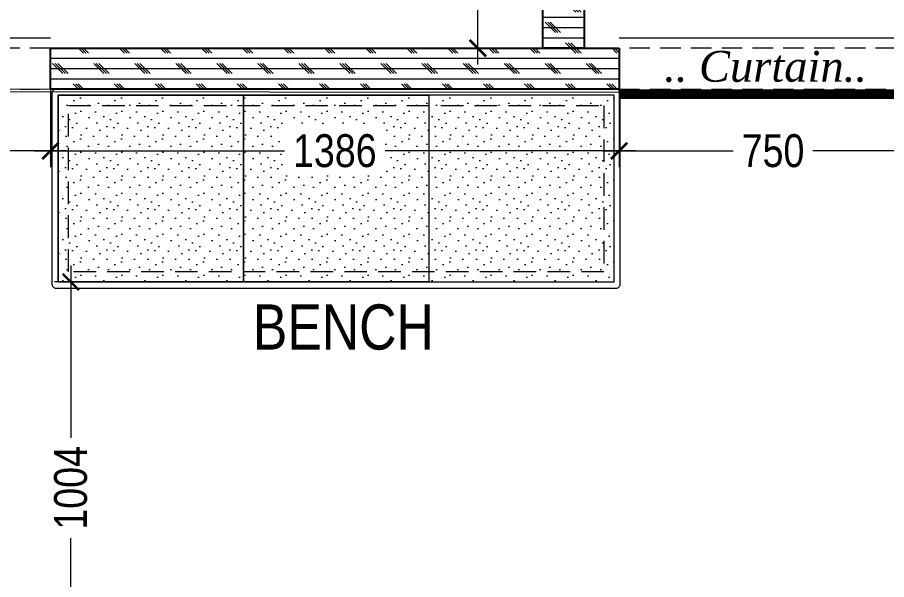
# Model space of a CAD drawing. Extents: x 8916 to 22657, y -1037022 to -1027677.
# Drawn here: x 10864 to 12982, y -1031307 to -1029937 of the extents above; entities that cross this region are included whole.
import ezdxf
from ezdxf.lldxf.tags import DXFTag

# ---------------------------------------------------------------- set-up
doc = ezdxf.new("R2010")
doc.units = 0
doc.header["$LTSCALE"] = 40
doc.header["$MEASUREMENT"] = 0
doc.header["$PDMODE"] = 3
for name, pattern in [('a_p6_plan_L18$0$HIDDEN', [0.375, 0.25, -0.125]), ('ACAD_ISO03W100', [30, 12, -18]), ('HIDDEN2', [0.1875, 0.125, -0.0625])]:
    doc.linetypes.add(name, pattern=pattern)
for name, color, linetype, lineweight in [('curtain', 144, 'Continuous', 9), ('dimensions', 149, 'Continuous', 5), ('Floor-Unit', 1, 'Continuous', 13), ('IM-ANNO-HATCH', 8, 'Continuous', 5), ('LENS_CURTAIN', 5, 'a_p6_plan_L18$0$HIDDEN', 9), ('LENS_HATCH', 251, 'Continuous', 5), ('LENS_PARTITION', 21, 'Continuous', 25), ('LENS_TEXT', 31, 'HIDDEN2', 5), ('LN-ELEVATION-2', 103, 'Continuous', 20), ('LN-ELEVATION-5', 167, 'Continuous', 5), ('LN-TEXT', 255, 'Continuous', 0), ('Mirror', 4, 'Continuous', 15)]:
    doc.layers.add(name, color=color, linetype=linetype, lineweight=lineweight)
doc.layers.add('LK-FLUTTED FINISH', color=20, linetype='Continuous', lineweight=30, true_color=0xff5e29)
doc.styles.get("Standard").update_dxf_attribs({"font": 'ARIALN.TTF'})
tags = doc.linetypes.add('DASHED2', pattern=[0.375, 0.25, -0.125]).pattern_tags.tags
tags[6:7] = [DXFTag(74, 4), DXFTag(75, 0), DXFTag(340, '0'), DXFTag(46, 1.0), DXFTag(50, 0.0), DXFTag(44, 0.0), DXFTag(45, 0.0)]
tags[4:5] = [DXFTag(74, 4), DXFTag(75, 0), DXFTag(340, '0'), DXFTag(46, 1.0), DXFTag(50, 0.0), DXFTag(44, 0.0), DXFTag(45, 0.0)]
doc.linetypes.add('ZIGZAG', pattern='A,0.0001,-0.2,[131,ltypeshp.shx,S=0.2,R=0,X=-0.2,Y=0],-0.4,[131,ltypeshp.shx,S=0.2,R=180,X=0.2,Y=0],-0.2', length=0.8001)
doc.dimstyles.new('Working', dxfattribs={"dimscale": 0.8, "dimtxt": 100, "dimasz": 50, "dimexe": 50, "dimexo": 50, "dimgap": 0, "dimtad": 0, "dimdec": 0, "dimzin": 0, "dimdsep": 46, "dimtxsty": 'Standard', "dimblk": 'ARCHTICK', "dimcen": 0, "dimdle": 50, "dimclrd": 250, "dimclre": 8, "dimclrt": 7, "dimadec": 0, "dimazin": 0, "dimtfac": 1, "dimtdec": 0, "dimtofl": 0, "dimtmove": 1, "dimatfit": 3, "dimfxl": 3, "dimtolj": 1, "dimlwd": 5, "dimlwe": 0, "dimarcsym": 0})
pattern_1 = [(90, (1028288.73, 9275.388), (-25, 9e-15), []), (225, (1028301.23, 9287.89), (50, -50), [35.355339, -35.355339]), (225, (1028301.23, 9294.14), (50, -50), [35.355339, -35.355339]), (225, (1028301.23, 9300.39), (50, -50), [35.355339, -35.355339])]

# ---------------------------------------------------------------- blocks, each defined once
blk = doc.blocks.new('sfeqwef')
at = {"layer": 'IM-ANNO-HATCH'}
h = blk.add_hatch(dxfattribs=at)
h.set_pattern_fill('CORK', color=256, scale=200, angle=90)
h.set_pattern_definition(pattern_1)
h.paths.add_polyline_path([(-1723, -3054.6), (-1823, -3054.6), (-1823, -1669), (-1723, -1669)])
h = blk.add_hatch(dxfattribs=at)
h.set_pattern_fill('CORK', color=256, scale=200, angle=90)
h.set_pattern_definition(pattern_1)
h.paths.add_polyline_path([(-1723, -2869), (-250, -2869), (-250, -2969), (-1723, -2969)])
at = {"layer": 'LENS_CURTAIN', "ltscale": 5}
for points in [[(-1823, -919), (-1823, -1669), (-1723, -1669), (-1723, -919)], [(-1823, -3054.6), (-1823, -3804.6), (-1723, -3804.6), (-1723, -3054.6)]]:
    blk.add_lwpolyline(points, close=True, dxfattribs=at)
at = {"layer": 'LENS_PARTITION'}
for points in [[(-1723, -3054.6), (-1823, -3054.6), (-1823, -1669), (-1723, -1669)], [(-1723, -2869), (-250, -2869), (-250, -2969), (-1723, -2969)]]:
    blk.add_lwpolyline(points, close=True, dxfattribs=at)
at = {"layer": 'LK-FLUTTED FINISH', "linetype": 'ACAD_ISO03W100', "ltscale": 0.05, "const_width": 24}
blk.add_lwpolyline([(-1835, -7822), (-1835, -3054.6)], dxfattribs=at)
at = {"layer": 'Mirror', "lineweight": 0}
for points in [[(-1830.8, -3053.3), (-1829, -500)], [(-1824.8, -3053.3), (-1823, -500)]]:
    blk.add_lwpolyline(points, dxfattribs=at)
blk = doc.blocks.new('3 SEATER BENCH')
at = {"layer": 'LENS_HATCH', "lineweight": 0}
h = blk.add_hatch(dxfattribs=at)
h.set_pattern_fill('STIP1', color=177, scale=100, angle=90, pattern_type=2)
h.set_pattern_definition([(90, (-6617001.29, 170538.99), (-100, 6e-15), [0, -100]), (90, (-6616985.29, 170550.99), (-100, 6e-15), [0, -100]), (90, (-6616961.29, 170545.99), (-100, 6e-15), [0, -100]), (90, (-6616938.29, 170580.99), (-100, 6e-15), [0, -100]), (90, (-6616974.29, 170577.99), (-100, 6e-15), [0, -100]), (90, (-6616998.29, 170604.99), (-100, 6e-15), [0, -100]), (90, (-6617005.29, 170569.99), (-100, 6e-15), [0, -100]), (90, (-6616964.29, 170611.99), (-100, 6e-15), [0, -100]), (90, (-6616932.29, 170606.99), (-100, 6e-15), [0, -100]), (90, (-6616917.29, 170532.99), (-100, 6e-15), [0, -100]), (90, (-6616937.29, 170550.99), (-100, 6e-15), [0, -100]), (90, (-6616918.29, 170564.99), (-100, 6e-15), [0, -100]), (90, (-6616982.29, 170625.99), (-100, 6e-15), [0, -100]), (90, (-6616957.29, 170593.99), (-100, 6e-15), [0, -100]), (90, (-6616990.29, 170585.99), (-100, 6e-15), [0, -100]), (90, (-6616981.29, 170602.99), (-100, 6e-15), [0, -100]), (90, (-6616954.29, 170566.99), (-100, 6e-15), [0, -100]), (90, (-6617008.29, 170594.99), (-100, 6e-15), [0, -100]), (90, (-6616949.29, 170625.99), (-100, 6e-15), [0, -100]), (90, (-6616919.29, 170622.99), (-100, 6e-15), [0, -100])])
h.paths.add_polyline_path([(-653.5, -127.6), (-201.9, -127.6), (-201.9, 327.4), (-653.5, 327.4)])
h.paths.add_polyline_path([(249.8, -127.6), (-201.9, -127.6), (-201.9, 327.4), (249.8, 327.4)])
h.paths.add_polyline_path([(701.5, -127.6), (249.8, -127.6), (249.8, 327.4), (701.5, 327.4)])
at = {"layer": 'LN-ELEVATION-2', "ltscale": 0.5}
for points in [[(-653.5, -127.6), (-201.9, -127.6), (-201.9, 327.4), (-653.5, 327.4)], [(249.8, -127.6), (-201.9, -127.6), (-201.9, 327.4), (249.8, 327.4)], [(701.5, -127.6), (249.8, -127.6), (249.8, 327.4), (701.5, 327.4)]]:
    blk.add_lwpolyline(points, close=True, dxfattribs=at)
at = {"layer": 'LN-ELEVATION-5', "ltscale": 0.5}
blk.add_lwpolyline([(-658.5, -142.6), (706.5, -142.6, 0.414214), (716.5, -132.6), (716.5, 332.4, 0.414214), (706.5, 342.4), (-658.5, 342.4, 0.414214), (-668.5, 332.4), (-668.5, -132.6, 0.414214)], format="xyb", close=True, dxfattribs=at)
blk.add_lwpolyline([(-653.5, -127.6), (701.5, -127.6), (701.5, 327.4), (-653.5, 327.4)], close=True, dxfattribs=at)
at = {"layer": 'LN-ELEVATION-5', "linetype": 'HIDDEN2', "ltscale": 11}
blk.add_lwpolyline([(676.5, -102.6), (-628.5, -102.6), (-628.5, 302.4), (676.5, 302.4)], close=True, dxfattribs=at)
blk = doc.blocks.new('_ArchTick')
at = {"const_width": 0.15}
blk.add_lwpolyline([(-0.5, -0.5), (0.5, 0.5)], dxfattribs=at)
blk = doc.blocks.new('*D77')
at = {"layer": 'Defpoints', "color": 0, "ltscale": 50, "transparency": 16777216}
for p in [(12330, -1030061.7), (13080, -1030061.7), (12330, -1030262.1)]:
    blk.add_point(p, dxfattribs=at)
at = {"layer": 'dimensions', "color": 8, "linetype": 'DASHED2', "lineweight": 0, "ltscale": 50, "transparency": 16777216}
for p, q in [((12330, -1030101.7), (12330, -1030302.1)), ((13080, -1030101.7), (13080, -1030302.1))]:
    blk.add_line(p, q, dxfattribs=at)
at = {"layer": 'dimensions', "color": 250, "linetype": 'DASHED2', "lineweight": 5, "ltscale": 50, "transparency": 16777216}
for p, q in [((12290, -1030262.1), (12632.9, -1030262.1)), ((13120, -1030262.1), (12777.1, -1030262.1))]:
    blk.add_line(p, q, dxfattribs=at)
at = {"layer": 'dimensions', "color": 250, "lineweight": 5, "ltscale": 50, "transparency": 16777216, "xscale": 40, "yscale": 40, "zscale": 40, "rotation": 180}
blk.add_blockref('_ArchTick', (12330, -1030262.1), dxfattribs=at)
at = {"layer": 'dimensions', "color": 250, "lineweight": 5, "ltscale": 50, "transparency": 16777216, "xscale": 40, "yscale": 40, "zscale": 40}
blk.add_blockref('_ArchTick', (13080, -1030262.1), dxfattribs=at)
at = {"layer": 'dimensions', "color": 7, "ltscale": 50, "transparency": 16777216, "insert": (12705, -1030262.1), "char_height": 80, "attachment_point": 5, "bg_fill": 3, "box_fill_scale": 1.25, "bg_fill_color": 9, "bg_fill_true_color": 13158600, "bg_fill_transparency": 0}
blk.add_mtext('\\A1;750', dxfattribs=at)
blk = doc.blocks.new('*D78')
at = {"layer": 'Defpoints', "color": 0, "ltscale": 50, "transparency": 16777216}
for p in [(10944.4, -1030061.7), (12330, -1030061.7), (10944.4, -1030262.1)]:
    blk.add_point(p, dxfattribs=at)
at = {"layer": 'dimensions', "color": 8, "linetype": 'DASHED2', "lineweight": 0, "ltscale": 50, "transparency": 16777216}
for p, q in [((10944.4, -1030101.7), (10944.4, -1030302.1)), ((12330, -1030101.7), (12330, -1030302.1))]:
    blk.add_line(p, q, dxfattribs=at)
at = {"layer": 'dimensions', "color": 250, "linetype": 'DASHED2', "lineweight": 5, "ltscale": 50, "transparency": 16777216}
for p, q in [((10904.4, -1030262.1), (11542.4, -1030262.1)), ((12370, -1030262.1), (11732, -1030262.1))]:
    blk.add_line(p, q, dxfattribs=at)
at = {"layer": 'dimensions', "color": 250, "lineweight": 5, "ltscale": 50, "transparency": 16777216, "xscale": 40, "yscale": 40, "zscale": 40, "rotation": 180}
blk.add_blockref('_ArchTick', (10944.4, -1030262.1), dxfattribs=at)
at = {"layer": 'dimensions', "color": 250, "lineweight": 5, "ltscale": 50, "transparency": 16777216, "xscale": 40, "yscale": 40, "zscale": 40}
blk.add_blockref('_ArchTick', (12330, -1030262.1), dxfattribs=at)
at = {"layer": 'dimensions', "color": 7, "ltscale": 50, "transparency": 16777216, "insert": (11637.2, -1030262.1), "char_height": 80, "attachment_point": 5, "bg_fill": 3, "box_fill_scale": 1.25, "bg_fill_color": 9, "bg_fill_true_color": 13158600, "bg_fill_transparency": 0}
blk.add_mtext('\\A1;1386', dxfattribs=at)
blk = doc.blocks.new('*D79')
at = {"layer": 'Defpoints', "color": 0, "ltscale": 50, "transparency": 16777216}
for p in [(10194.4, -1030011.7), (10944.4, -1030061.7), (10194.4, -1030262.1)]:
    blk.add_point(p, dxfattribs=at)
at = {"layer": 'dimensions', "color": 8, "linetype": 'DASHED2', "lineweight": 0, "ltscale": 50, "transparency": 16777216}
for p, q in [((10194.4, -1030051.7), (10194.4, -1030302.1)), ((10944.4, -1030101.7), (10944.4, -1030302.1))]:
    blk.add_line(p, q, dxfattribs=at)
at = {"layer": 'dimensions', "color": 250, "linetype": 'DASHED2', "lineweight": 5, "ltscale": 50, "transparency": 16777216}
for p, q in [((10154.4, -1030262.1), (10497.3, -1030262.1)), ((10984.4, -1030262.1), (10641.5, -1030262.1))]:
    blk.add_line(p, q, dxfattribs=at)
at = {"layer": 'dimensions', "color": 250, "lineweight": 5, "ltscale": 50, "transparency": 16777216, "xscale": 40, "yscale": 40, "zscale": 40, "rotation": 180}
blk.add_blockref('_ArchTick', (10194.4, -1030262.1), dxfattribs=at)
at = {"layer": 'dimensions', "color": 250, "lineweight": 5, "ltscale": 50, "transparency": 16777216, "xscale": 40, "yscale": 40, "zscale": 40}
blk.add_blockref('_ArchTick', (10944.4, -1030262.1), dxfattribs=at)
at = {"layer": 'dimensions', "color": 7, "ltscale": 50, "transparency": 16777216, "insert": (10569.4, -1030262.1), "char_height": 80, "attachment_point": 5, "bg_fill": 3, "box_fill_scale": 1.25, "bg_fill_color": 9, "bg_fill_true_color": 13158600, "bg_fill_transparency": 0}
blk.add_mtext('\\A1;750', dxfattribs=at)
blk = doc.blocks.new('*D81')
at = {"layer": 'Defpoints', "color": 0, "ltscale": 50, "transparency": 16777216}
for p in [(11985.6, -1028538.7), (12194.4, -1028538.7), (12244.4, -1030011.7)]:
    blk.add_point(p, dxfattribs=at)
at = {"layer": 'dimensions', "color": 250, "linetype": 'DASHED2', "lineweight": 5, "ltscale": 50, "transparency": 16777216}
for p, q in [((11985.6, -1028498.7), (11985.6, -1029180.4)), ((11985.6, -1030051.7), (11985.6, -1029370.1))]:
    blk.add_line(p, q, dxfattribs=at)
at = {"layer": 'dimensions', "color": 8, "linetype": 'DASHED2', "lineweight": 0, "ltscale": 50, "transparency": 16777216}
for p, q in [((12154.4, -1028538.7), (11945.6, -1028538.7)), ((12204.4, -1030011.7), (11945.6, -1030011.7))]:
    blk.add_line(p, q, dxfattribs=at)
at = {"layer": 'dimensions', "color": 250, "lineweight": 5, "ltscale": 50, "transparency": 16777216, "xscale": 40, "yscale": 40, "zscale": 40}
for p, rotation in [((11985.6, -1028538.7), 90), ((11985.6, -1030011.7), 270)]:
    blk.add_blockref('_ArchTick', p, dxfattribs=dict(at, rotation=rotation))
at = {"layer": 'dimensions', "color": 7, "ltscale": 50, "transparency": 16777216, "insert": (11985.6, -1029275.2), "char_height": 80, "attachment_point": 5, "rotation": 90, "bg_fill": 3, "box_fill_scale": 1.25, "bg_fill_color": 9, "bg_fill_true_color": 13158600, "bg_fill_transparency": 0}
blk.add_mtext('\\A1;1473', dxfattribs=at)
blk = doc.blocks.new('*D121')
at = {"layer": 'Defpoints', "color": 0, "ltscale": 50, "transparency": 16777216}
for p in [(10993.8, -1030581.7), (11188.8, -1030581.7), (11125.4, -1031585.2)]:
    blk.add_point(p, dxfattribs=at)
at = {"layer": 'dimensions', "color": 250, "linetype": 'DASHED2', "lineweight": 5, "ltscale": 50, "transparency": 16777216}
for p, q in [((10993.8, -1030541.7), (10993.8, -1030988.7)), ((10993.8, -1031625.2), (10993.8, -1031178.2))]:
    blk.add_line(p, q, dxfattribs=at)
at = {"layer": 'dimensions', "color": 8, "linetype": 'DASHED2', "lineweight": 0, "ltscale": 50, "transparency": 16777216}
for p, q in [((11148.8, -1030581.7), (10953.8, -1030581.7)), ((11085.4, -1031585.2), (10953.8, -1031585.2))]:
    blk.add_line(p, q, dxfattribs=at)
at = {"layer": 'dimensions', "color": 250, "lineweight": 5, "ltscale": 50, "transparency": 16777216, "xscale": 40, "yscale": 40, "zscale": 40}
for p, rotation in [((10993.8, -1030581.7), 90), ((10993.8, -1031585.2), 270)]:
    blk.add_blockref('_ArchTick', p, dxfattribs=dict(at, rotation=rotation))
at = {"layer": 'dimensions', "color": 7, "ltscale": 50, "transparency": 16777216, "insert": (10993.8, -1031083.5), "char_height": 80, "attachment_point": 5, "rotation": 90, "bg_fill": 3, "box_fill_scale": 1.25, "bg_fill_color": 9, "bg_fill_true_color": 13158600, "bg_fill_transparency": 0}
blk.add_mtext('\\A1;1004', dxfattribs=at)

msp = doc.modelspace()

# ---------------------------------------------------------------- linework, layer by layer
at = {"layer": 'curtain', "linetype": 'ZIGZAG', "ltscale": 3}
for points in [[(10194.4, -1029986.7), (10944.4, -1029986.7)], [(12330, -1029986.7), (13080, -1029986.7)]]:
    msp.add_lwpolyline(points, dxfattribs=at)

# ---------------------------------------------------------------- block references
at = {"rotation": 90}
msp.add_blockref('sfeqwef', (9275.4, -1028288.7), dxfattribs=at)
at = {"layer": 'Floor-Unit', "rotation": 179.9999999999999}
msp.add_blockref('3 SEATER BENCH', (11664.4, -1030254.3), dxfattribs=at)

# ---------------------------------------------------------------- texts
at = {"layer": 'LENS_TEXT', "insert": (11437.5, -1030636.4), "char_height": 110, "attachment_point": 1}
msp.add_mtext_dynamic_manual_height_columns('BENCH', width=237.441, gutter_width=12.5, heights=[0], dxfattribs=at)

# ---------------------------------------------------------------- next in the draw order: dimensions: what is measured, and where the dimension line sits
at = {"layer": 'dimensions', "ltscale": 50}
dim = msp.add_linear_dim(base=(12330, -1030262.1), p1=(13080, -1030061.7), p2=(12330, -1030061.7), dimstyle='Working', override={"dimfxl": 500, "dimfxlon": 1, "dimtfill": 1, "dimarcsym": 1}, dxfattribs=at)
dim.commit()
dim.dimension.update_dxf_attribs({"geometry": '*D77', "text_midpoint": (12705, -1030262.1)})
dim = msp.add_linear_dim(base=(10993.7587524, -1030581.7289568), p1=(11125.3878577, -1031585.2289568), p2=(11188.7827611, -1030581.7289568), angle=90, dimstyle='Working', override={"dimfxl": 500, "dimfxlon": 1, "dimtfill": 1, "dimarcsym": 1}, dxfattribs=at)
dim.commit()
dim.dimension.update_dxf_attribs({"geometry": '*D121', "text_midpoint": (10993.7587524, -1031083.4789568)})

# ---------------------------------------------------------------- next in the draw order: texts
at = {"layer": 'LN-TEXT', "insert": (12997.5, -1030018.5, 0.2), "char_height": 75, "width": 621.543, "attachment_point": 3}
msp.add_mtext('\\pxqc,t8;{\\fRomantic|b0|i1|c2|p2;.. Curtain..}', dxfattribs=at)

# ---------------------------------------------------------------- next in the draw order: dimensions: what is measured, and where the dimension line sits
at = {"layer": 'dimensions', "ltscale": 50}
dim = msp.add_linear_dim(base=(10944.4, -1030262.1), p1=(12330, -1030061.7), p2=(10944.4, -1030061.7), dimstyle='Working', override={"dimfxl": 500, "dimfxlon": 1, "dimtfill": 1, "dimarcsym": 1}, dxfattribs=at)
dim.commit()
dim.dimension.update_dxf_attribs({"geometry": '*D78', "text_midpoint": (11637.2, -1030262.1)})

# ---------------------------------------------------------------- next in the draw order: dimensions: what is measured, and where the dimension line sits
dim = msp.add_linear_dim(base=(11985.6, -1028538.7), p1=(12244.4, -1030011.7), p2=(12194.4, -1028538.7), angle=90, dimstyle='Working', override={"dimfxl": 500, "dimfxlon": 1, "dimtfill": 1, "dimarcsym": 1}, dxfattribs=at)
dim.commit()
dim.dimension.update_dxf_attribs({"geometry": '*D81', "text_midpoint": (11985.6, -1029275.2)})
dim = msp.add_linear_dim(base=(10194.4, -1030262.1), p1=(10944.4, -1030061.7), p2=(10194.4, -1030011.7), dimstyle='Working', override={"dimfxl": 500, "dimfxlon": 1, "dimtfill": 1, "dimarcsym": 1}, dxfattribs=at)
dim.commit()
dim.dimension.update_dxf_attribs({"geometry": '*D79', "text_midpoint": (10569.4, -1030262.1)})

doc.saveas('drawing.dxf')
